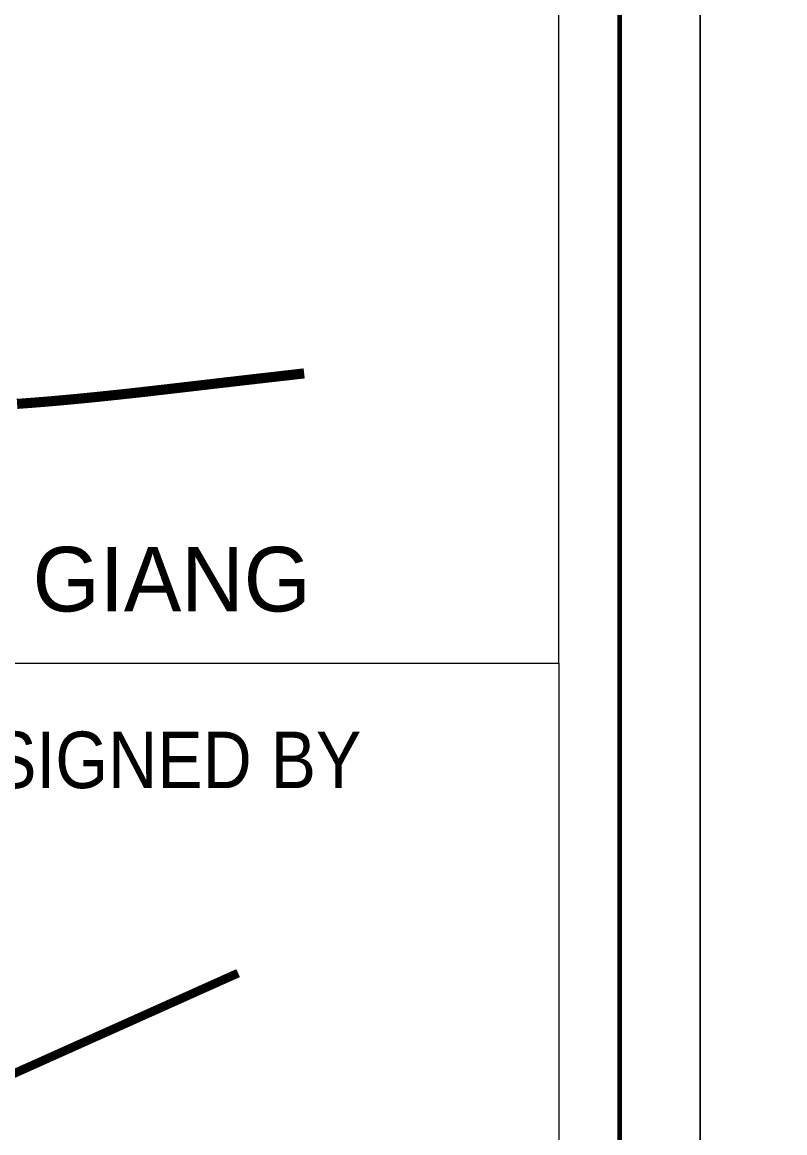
# Model space of a CAD drawing. Header units: millimetres. Extents: x -182770 to 489476, y -561170 to -280028.
# Drawn here: x -29890 to -28945, y -521357 to -519981 of the extents above; entities that cross this region are included whole.
import ezdxf
from ezdxf.enums import TextEntityAlignment as Align

# ---------------------------------------------------------------- set-up
doc = ezdxf.new("R2010")
doc.units = ezdxf.units.MM
doc.header["$MEASUREMENT"] = 0
doc.layers.get('Defpoints').update_dxf_attribs({"color": 1})
for name, color, linetype, lineweight in [('ISO', 153, 'Continuous', 13), ('Khungten_LCDI', 7, 'Continuous', 5), ('LC ISO', 153, 'Continuous', 13), ('LC Net thay', 63, 'Continuous', 25), ('LC Text1', 3, 'Continuous', 20)]:
    doc.layers.add(name, color=color, linetype=linetype, lineweight=lineweight)
doc.styles.add('Khungten', font='VHAVAN.TTF', dxfattribs={"width": 0.9, "height": 5000})
doc.styles.add('LC 1', font='VHAVANB.TTF')
doc.styles.add('Title', font='VHBLACK.TTF', dxfattribs={"width": 0.8})
doc.styles.add('VNAVANTH', font='VHAVANB.TTF', dxfattribs={"width": 0.6})

# ---------------------------------------------------------------- blocks, each defined once
blk = doc.blocks.new('Mr. Giang')
at = {"layer": 'LC ISO', "const_width": 50}
blk.add_lwpolyline([(3566.7, -74.1), (3577.5, -73.4), (3588.3, -72.6), (3599.1, -71.8), (3609.9, -71), (3620.7, -70.2), (3631.6, -69.4), (3642.4, -68.6), (3650.9, -67.9), (3664, -66.9), (3674.8, -66), (3685.6, -65.2), (3696.4, -64.3), (3707.2, -63.4), (3718, -62.5), (3728.8, -61.6), (3739.6, -60.7), (3750.4, -59.7), (3761.2, -58.8), (3772, -57.8), (3782.8, -56.9), (3793.6, -55.9), (3804.4, -54.9), (3815.2, -53.9), (3826, -52.9), (3836.8, -51.9), (3847.6, -50.9), (3858.4, -49.9), (3869.2, -48.9), (3880, -47.8), (3890.7, -46.8), (3901.5, -45.7), (3912.3, -44.7), (3923.1, -43.6), (3933.9, -42.5), (3944.7, -41.4), (3955.5, -40.4), (3966.3, -39.3), (3977, -38.2), (3987.8, -37), (3998.6, -35.9), (4009.4, -34.8), (4020.2, -33.7), (4031, -32.5), (4041.7, -31.4), (4052.5, -30.3), (4063.3, -29.1), (4074.1, -27.9), (4084.9, -26.8), (4095.6, -25.6), (4106.4, -24.4), (4117.2, -23.3), (4128, -22.1), (4138.8, -20.9), (4149.5, -19.7), (4160.3, -18.5), (4171.1, -17.3), (4181.9, -16.1), (4192.6, -14.9), (4203.4, -13.7), (4214.2, -12.5), (4225, -11.3), (4235.7, -10), (4246.5, -8.8), (4257.3, -7.6), (4268.1, -6.3), (4278.8, -5.1), (4289.6, -3.9), (4300.4, -2.6), (4311.1, -1.4), (4321.9, -0.2), (4332.7, 1.1), (4343.5, 2.3), (4354.2, 3.6), (4365, 4.8), (4375.8, 6.1), (4386.5, 7.3), (4397.3, 8.6), (4408.1, 9.8), (4418.9, 11.1), (4429.6, 12.3), (4440.4, 13.6), (4451.2, 14.9), (4461.9, 16.1), (4472.7, 17.4), (4483.5, 18.6), (4494.2, 19.9), (4505, 21.1), (4515.8, 22.4), (4526.6, 23.6), (4537.3, 24.9), (4547.9, 26.1), (4558.9, 27.4), (4569.6, 28.7), (4580.4, 29.9), (4591.2, 31.2), (4601.9, 32.4), (4612.7, 33.6), (4623.5, 34.9), (4634.3, 36.1), (4645, 37.4), (4655.8, 38.6), (4666.6, 39.9), (4677.3, 41.1), (4688.1, 42.3), (4698.9, 43.6), (4709.7, 44.8), (4720.4, 46.1), (4731.2, 47.3), (4742, 48.5), (4752.7, 49.8), (4763.5, 51), (4774.3, 52.2), (4785, 53.5), (4795.8, 54.7), (4806.6, 55.9), (4817.4, 57.2), (4828.1, 58.4), (4838.9, 59.6), (4849.7, 60.9), (4860.4, 62.1), (4871.2, 63.3), (4882, 64.6), (4892.8, 65.8), (4903.5, 67), (4914.3, 68.2), (4925.1, 69.5), (4935.8, 70.7), (4946.6, 71.9), (4957.4, 73.2), (4968.2, 74.4), (4978.9, 75.6), (4989.7, 76.8)], dxfattribs=at)
blk = doc.blocks.new('lcdi fix')
at = {"layer": 'Defpoints', "lineweight": 0}
blk.add_lwpolyline([(-1200, -14850), (-1200, 14850), (40800, 14850), (40800, -14850)], close=True, dxfattribs=at)
at = {"layer": 'Khungten_LCDI', "color": 5, "lineweight": 25}
blk.add_line((40600, -14650), (40600, 14650), dxfattribs=at)
at = {"layer": 'Khungten_LCDI', "color": 5, "lineweight": 60}
blk.add_lwpolyline([(0, -14650), (0, 14650), (40600, 14650), (40600, -14650)], close=True, dxfattribs=at)
at = {"layer": 'Khungten_LCDI', "color": 9, "lineweight": 15}
for points in [[(36750, -1521.9), (40450, -1521.9), (40450, 446.3), (36750, 446.3)], [(36750, -1521.9), (40450, -1521.9), (40450, -3535.5), (36750, -3535.5)]]:
    blk.add_lwpolyline(points, close=True, dxfattribs=at)
at = {"layer": 'LC ISO', "const_width": 21.6}
blk.add_lwpolyline([(39023.4, -2572.9), (39655.2, -2290)], dxfattribs=at)
at = {"layer": 'ISO', "xscale": 0.5, "yscale": 0.5, "zscale": 0.5}
blk.add_blockref('Mr. Giang', (37324, -842.8), dxfattribs=at)
at = {"color": 7, "style": 'VNAVANTH'}
blk.add_text('ths. bïi tr\xadêng giang', height=160, dxfattribs=at).set_placement((38493.4, -1394.1), align=Align.CENTER)
at = {"color": 7, "style": 'Khungten', "width": 0.9}
blk.add_text('chñ tr× thiÕt kÕ - designed by', height=140, dxfattribs=at).set_placement((38565.6, -1831.8), align=Align.CENTER)
at = {"color": 7, "style": 'Khungten', "width": 0.8}
for tag, p in [('REVISION', (39498.8, -10746.3)), ('NGAYHT', (39546.1, -11609.4))]:
    blk.add_attdef(tag, text='', height=200, dxfattribs=at).set_placement(p, align=Align.CENTER)
at = {"layer": 'LC Text1', "color": 3, "style": 'LC 1', "width": 1.834006}
for tag, p, p2 in [('TENBANVE1', (36912.7, -8885.8), (40339.1, -8885.8)), ('TENBANVE2', (36912.7, -9562.5), (40339.1, -9562.5))]:
    blk.add_attdef(tag, text='', height=250, dxfattribs=at).set_placement(p, p2, align=Align.FIT)
at = {"layer": 'LC Text1', "style": 'Title', "width": 0.7}
blk.add_attdef('SOBANVE', text='', height=250, dxfattribs=at).set_placement((39562, -13896.2), align=Align.CENTER)

msp = doc.modelspace()

# ---------------------------------------------------------------- block references
at = {"layer": 'LC Net thay', "xscale": 0.5000000000000013, "yscale": 0.5000000000000013, "zscale": 0.5000000000000013}
msp.add_blockref('lcdi fix', (-49449.6, -520013.8), dxfattribs=at)
at = {"layer": 'LC Net thay'}
msp.add_blockref('lcdi fix', (-27849.6, -527438.8), dxfattribs=at)

doc.saveas('drawing.dxf')
